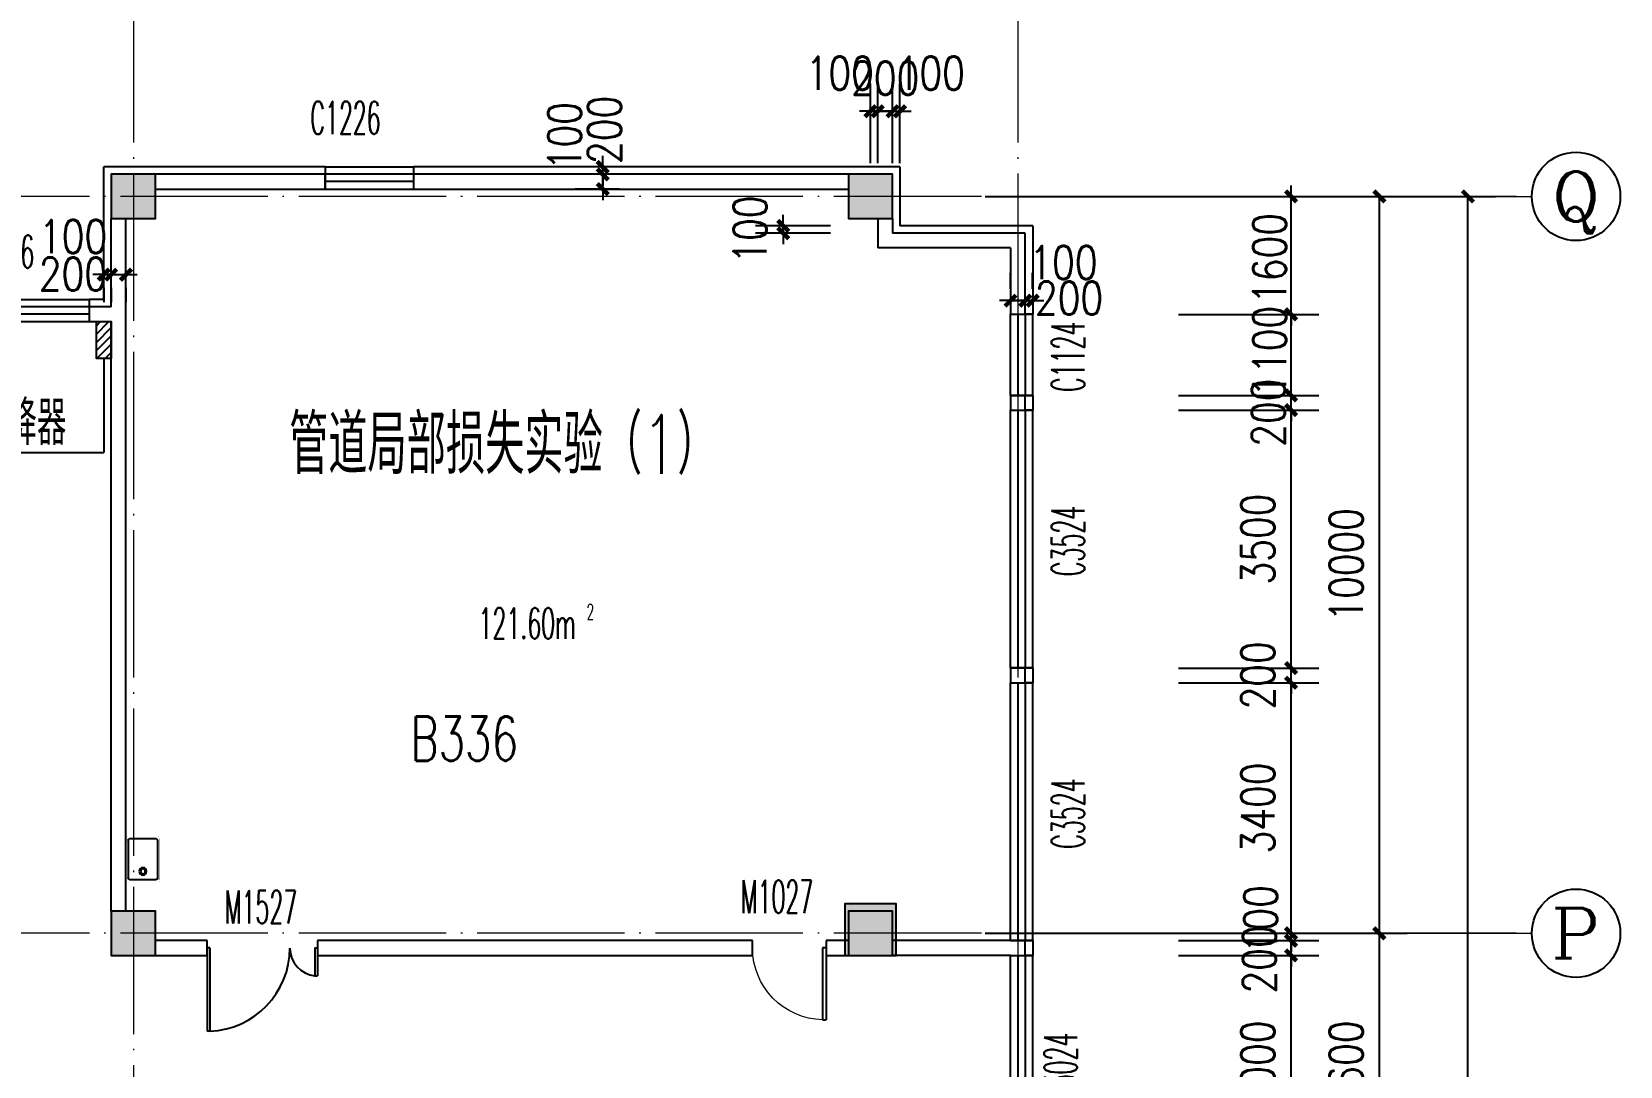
# Model space of a CAD drawing. Extents: x 1417642 to 3570900, y 124798 to 1191112.
# Drawn here: x 1577232 to 1598781, y 479591 to 493630 of the extents above; entities that cross this region are included whole.
import ezdxf
from ezdxf.enums import TextEntityAlignment as Align

# ---------------------------------------------------------------- set-up
doc = ezdxf.new("R2010")
doc.units = 0
doc.header["$LTSCALE"] = 1000
doc.header["$MEASUREMENT"] = 0
doc.linetypes.add('DOTE', pattern=[2.42, 2, -0.2, 0.02, -0.2])
doc.layers.get('0').update_dxf_attribs({"linetype": 'CONTINUOUS'})
doc.layers.get('Defpoints').update_dxf_attribs({"linetype": 'CONTINUOUS'})
for name, color, linetype in [('AXIS', 3, 'CONTINUOUS'), ('AXIS_TEXT', 7, 'CONTINUOUS'), ('colu', 2, 'CONTINUOUS'), ('COLUMN', 9, 'CONTINUOUS'), ('DOTE', 1, 'DOTE'), ('PUB_DIM', 3, 'CONTINUOUS'), ('PUB_HATCH', 8, 'CONTINUOUS'), ('PUB_TEXT', 40, 'CONTINUOUS'), ('SPACE', 7, 'CONTINUOUS'), ('STAIR', 2, 'CONTINUOUS'), ('SURFACE', 6, 'CONTINUOUS'), ('tiaozheng', 20, 'CONTINUOUS'), ('WALL', 4, 'CONTINUOUS'), ('WINDOW', 2, 'CONTINUOUS'), ('WINDOW_TEXT', 7, 'CONTINUOUS'), ('填充', 252, 'CONTINUOUS'), ('柱填充', 8, 'CONTINUOUS'), ('水点', 3, 'CONTINUOUS')]:
    doc.layers.add(name, color=color, linetype=linetype)
doc.styles.add('_TCH_AXIS', font='COMPLEX', dxfattribs={"bigfont": 'GBCBIG'})
doc.styles.add('_TCH_SPACE', font='ROMANS', dxfattribs={"width": 0.7, "height": 5, "bigfont": 'Z'})
doc.styles.add('_TCH_WINDOW', font='ROMANS.shx', dxfattribs={"width": 0.7, "height": 400, "bigfont": 'Z.shx'})
doc.styles.add('DIM_FONT', font='SIMPLEX.shx', dxfattribs={"width": 0.8})
doc.styles.get("Standard").update_dxf_attribs({"font": 'GBENOR', "bigfont": 'GBCBIG'})
doc.styles.add('Z', font='ROMANS', dxfattribs={"width": 0.7, "bigfont": 'Z'})
doc.dimstyles.new('DIMN150', dxfattribs={"dimscale": 1.5, "dimtxt": 300, "dimasz": 100, "dimexe": 250, "dimexo": 300, "dimgap": 150, "dimtad": 1, "dimdec": 0, "dimzin": 0, "dimdsep": 46, "dimtxsty": 'DIM_FONT', "dimblk": 'ARCHTICK', "dimcen": 0.09, "dimdle": 1.5, "dimclrt": 7, "dimazin": 2, "dimtfac": 1, "dimtdec": 0, "dimtix": 1, "dimtmove": 2, "dimatfit": 3, "dimldrblk": 'ARCHTICK', "dimfxl": 1, "dimtolj": 1, "dimtzin": 0, "dimarcsym": 0})

# ---------------------------------------------------------------- blocks, each defined once
blk = doc.blocks.new('M_E3')
for p, q in [((-275, -410), (-275, -50)), ((-255, -30), (255, -30)), ((275, -50), (275, -410)), ((255, -430), (-255, -430))]:
    blk.add_line(p, q)
at = {"const_width": 1.5}
for points in [[(-275, 0, 0.414214), (-305, -30, 0.414214)], [(305, -30, 0.414214), (275, 0, 0.414214)], [(-305, -430, 0.414214), (-275, -460, 0.414214)], [(275, -460, 0.414214), (305, -430, 0.414214)]]:
    blk.add_lwpolyline(points, format="xyb", dxfattribs=at)
for points in [[(-275, 0), (275, 0)], [(-305, -430), (-305, -30)], [(305, -30), (305, -430)], [(275, -460), (-275, -460)]]:
    blk.add_lwpolyline(points, dxfattribs=at)
for radius in [50, 32.5]:
    blk.add_circle((165, -230), radius)
for centre, start, end in [((-255, -50), 90, 180), ((255, -50), 0, 90), ((-255, -410), 180, 270), ((255, -410), 270, 0)]:
    blk.add_arc(centre, 20, start, end)
at = {"width": 0.8, "flags": 9}
for tag in ['XSIZE', 'YSIZE']:
    blk.add_attdef(tag, (0, 0), '', height=0.5, dxfattribs=at)
blk = doc.blocks.new('i89')
at = {"layer": '柱填充'}
h = blk.add_hatch(color=256, dxfattribs=at)
h.paths.add_polyline_path([(1555333, 501498), (1555333, 502098), (1554733, 502098), (1554733, 501498)])
h.paths.add_polyline_path([(1525733, 501498), (1525733, 502098), (1525133, 502098), (1525133, 501498)])
h.paths.add_polyline_path([(1517733, 501498), (1517733, 502098), (1517133, 502098), (1517133, 501498)])
h.paths.add_polyline_path([(1509733, 501498), (1509733, 502098), (1509133, 502098), (1509133, 501498)])
h.paths.add_polyline_path([(1501733, 501498), (1501733, 502098), (1501133, 502098), (1501133, 501498)])
h.paths.add_polyline_path([(1498133, 501498), (1498133, 502098), (1497533, 502098), (1497533, 501498)])
h.paths.add_polyline_path([(1498133, 529448), (1498133, 530148), (1497433, 530148), (1497433, 529448)])
h.paths.add_polyline_path([(1498133, 537448), (1498133, 538148), (1497433, 538148), (1497433, 537448)])
h.paths.add_polyline_path([(1541783, 545398), (1541783, 546098), (1541083, 546098), (1541083, 545398)])
h.paths.add_polyline_path([(1565333, 559098), (1565333, 559698), (1564733, 559698), (1564733, 559098)])
h.paths.add_polyline_path([(1565383, 549098), (1565383, 549798), (1564683, 549798), (1564683, 549098)])
h.paths.add_polyline_path([(1565333, 545498), (1565333, 546098), (1564733, 546098), (1564733, 545498)])
h.paths.add_polyline_path([(1565383, 538098), (1564683, 538098), (1564683, 537498), (1565383, 537498)])
h.paths.add_polyline_path([(1565333, 529498), (1565333, 530098), (1564733, 530098), (1564733, 529498)])
h.paths.add_polyline_path([(1565333, 519498), (1565333, 520098), (1564733, 520098), (1564733, 519498)])
h.paths.add_polyline_path([(1565333, 511498), (1565333, 512098), (1564733, 512098), (1564733, 511498)])
h.paths.add_polyline_path([(1565333, 501498), (1565333, 502098), (1564733, 502098), (1564733, 501498)])
h.paths.add_polyline_path([(1555333, 559098), (1555333, 559698), (1554733, 559698), (1554733, 559098)])
h.paths.add_polyline_path([(1555333, 549098), (1555333, 549698), (1554733, 549698), (1554733, 549098)])
h.paths.add_polyline_path([(1555333, 545498), (1555333, 546098), (1554733, 546098), (1554733, 545498)])
h.paths.add_polyline_path([(1555333, 537498), (1555333, 538098), (1554733, 538098), (1554733, 537498)])
h.paths.add_polyline_path([(1555433, 529448), (1555433, 530148), (1554733, 530148), (1554733, 529448)])
h.paths.add_polyline_path([(1555433, 519448), (1555433, 520148), (1554733, 520148), (1554733, 519448)])
h.paths.add_polyline_path([(1555433, 511498), (1555433, 512198), (1554733, 512198), (1554733, 511498)])
h.paths.add_polyline_path([(1551733, 557298), (1551733, 557898), (1551133, 557898), (1551133, 557298)])
h.paths.add_polyline_path([(1551783, 549098), (1551783, 549798), (1551083, 549798), (1551083, 549098)])
h.paths.add_polyline_path([(1551733, 545498), (1551733, 546098), (1551133, 546098), (1551133, 545498)])
h.paths.add_polyline_path([(1551733, 537498), (1551733, 538098), (1551133, 538098), (1551133, 537498)])
h.paths.add_polyline_path([(1551733, 529498), (1551733, 530098), (1551133, 530098), (1551133, 529498)])
h.paths.add_polyline_path([(1551733, 519498), (1551733, 520098), (1551133, 520098), (1551133, 519498)])
h.paths.add_polyline_path([(1551783, 511498), (1551783, 512198), (1551083, 512198), (1551083, 511498)])
h.paths.add_polyline_path([(1551733, 501498), (1551733, 502098), (1551133, 502098), (1551133, 501498)])
h.paths.add_polyline_path([(1541733, 559098), (1541733, 559698), (1541133, 559698), (1541133, 559098)])
h.paths.add_polyline_path([(1541733, 557298), (1541733, 557898), (1541133, 557898), (1541133, 557298)])
h.paths.add_polyline_path([(1541783, 549098), (1541783, 549798), (1541083, 549798), (1541083, 549098)])
h.paths.add_polyline_path([(1541733, 537498), (1541733, 538298), (1541133, 538298), (1541133, 537498)])
h.paths.add_polyline_path([(1541733, 519298), (1541733, 520098), (1541133, 520098), (1541133, 519298)])
h.paths.add_polyline_path([(1541833, 511498), (1541833, 512298), (1541033, 512298), (1541033, 511498)])
h.paths.add_polyline_path([(1541733, 501498), (1541733, 502098), (1541133, 502098), (1541133, 501498)])
h.paths.add_polyline_path([(1533733, 559098), (1533733, 559698), (1533133, 559698), (1533133, 559098)])
h.paths.add_polyline_path([(1533783, 549098), (1533783, 549798), (1533083, 549798), (1533083, 549098)])
h.paths.add_polyline_path([(1533733, 545498), (1533733, 546098), (1533133, 546098), (1533133, 545498)])
h.paths.add_polyline_path([(1533733, 537498), (1533733, 538298), (1533133, 538298), (1533133, 537498)])
h.paths.add_polyline_path([(1533733, 519298), (1533733, 520098), (1533133, 520098), (1533133, 519298)])
h.paths.add_polyline_path([(1533833, 511498), (1533833, 512298), (1533033, 512298), (1533033, 511498)])
h.paths.add_polyline_path([(1533733, 501498), (1533733, 502098), (1533133, 502098), (1533133, 501498)])
h.paths.add_polyline_path([(1525733, 559098), (1525733, 559698), (1525133, 559698), (1525133, 559098)])
h.paths.add_polyline_path([(1525783, 549098), (1525783, 549798), (1525083, 549798), (1525083, 549098)])
h.paths.add_polyline_path([(1525733, 545498), (1525733, 546098), (1525133, 546098), (1525133, 545498)])
h.paths.add_polyline_path([(1525733, 537498), (1525733, 538298), (1525133, 538298), (1525133, 537498)])
h.paths.add_polyline_path([(1525733, 519298), (1525733, 520098), (1525133, 520098), (1525133, 519298)])
h.paths.add_polyline_path([(1525833, 511498), (1525833, 512298), (1525033, 512298), (1525033, 511498)])
h.paths.add_polyline_path([(1517733, 559098), (1517733, 559698), (1517133, 559698), (1517133, 559098)])
h.paths.add_polyline_path([(1517783, 549098), (1517783, 549798), (1517083, 549798), (1517083, 549098)])
h.paths.add_polyline_path([(1517733, 545498), (1517733, 546098), (1517133, 546098), (1517133, 545498)])
h.paths.add_polyline_path([(1517733, 537498), (1517733, 538298), (1517133, 538298), (1517133, 537498)])
h.paths.add_polyline_path([(1517733, 519298), (1517733, 520098), (1517133, 520098), (1517133, 519298)])
h.paths.add_polyline_path([(1517833, 511498), (1517833, 512298), (1517033, 512298), (1517033, 511498)])
h.paths.add_polyline_path([(1509733, 559098), (1509733, 559698), (1509133, 559698), (1509133, 559098)])
h.paths.add_polyline_path([(1509783, 549098), (1509783, 549798), (1509083, 549798), (1509083, 549098)])
h.paths.add_polyline_path([(1509733, 545498), (1509733, 546098), (1509133, 546098), (1509133, 545498)])
h.paths.add_polyline_path([(1509733, 537498), (1509733, 538298), (1509133, 538298), (1509133, 537498)])
h.paths.add_polyline_path([(1509733, 519298), (1509733, 520098), (1509133, 520098), (1509133, 519298)])
h.paths.add_polyline_path([(1509833, 511498), (1509833, 512298), (1509033, 512298), (1509033, 511498)])
h.paths.add_polyline_path([(1509733, 480798), (1509733, 481398), (1509133, 481398), (1509133, 480798)])
h.paths.add_polyline_path([(1501733, 559098), (1501733, 559698), (1501133, 559698), (1501133, 559098)])
h.paths.add_polyline_path([(1501733, 549098), (1501733, 549698), (1501133, 549698), (1501133, 549098)])
h.paths.add_polyline_path([(1501733, 545498), (1501733, 546098), (1501133, 546098), (1501133, 545498)])
h.paths.add_polyline_path([(1501733, 537498), (1501733, 538098), (1501133, 538098), (1501133, 537498)])
h.paths.add_polyline_path([(1501733, 529498), (1501733, 530098), (1501133, 530098), (1501133, 529498)])
h.paths.add_polyline_path([(1501733, 519498), (1501733, 520098), (1501133, 520098), (1501133, 519498)])
h.paths.add_polyline_path([(1501833, 511498), (1501833, 512198), (1501133, 512198), (1501133, 511498)])
h.paths.add_polyline_path([(1501733, 480798), (1501733, 481398), (1501133, 481398), (1501133, 480798)])
h.paths.add_polyline_path([(1498133, 559098), (1498133, 559698), (1497533, 559698), (1497533, 559098)])
h.paths.add_polyline_path([(1498183, 549098), (1498183, 549798), (1497483, 549798), (1497483, 549098)])
h.paths.add_polyline_path([(1498133, 545498), (1498133, 546098), (1497533, 546098), (1497533, 545498)])
h.paths.add_polyline_path([(1498133, 519448), (1498133, 520148), (1497433, 520148), (1497433, 519448)])
h.paths.add_polyline_path([(1498133, 511448), (1498133, 512148), (1497433, 512148), (1497433, 511448)])
h.paths.add_polyline_path([(1498133, 480798), (1498133, 481398), (1497533, 481398), (1497533, 480798)])
h.paths.add_polyline_path([(1488133, 559098), (1488133, 559698), (1487533, 559698), (1487533, 559098)])
h.paths.add_polyline_path([(1488233, 549098), (1488233, 549798), (1487533, 549798), (1487533, 549098)])
h.paths.add_polyline_path([(1488133, 545498), (1488133, 546098), (1487533, 546098), (1487533, 545498)])
h.paths.add_polyline_path([(1488133, 537498), (1488133, 538098), (1487533, 538098), (1487533, 537498)])
h.paths.add_polyline_path([(1488133, 529498), (1488133, 530098), (1487533, 530098), (1487533, 529498)])
h.paths.add_polyline_path([(1488133, 519498), (1488133, 520098), (1487533, 520098), (1487533, 519498)])
h.paths.add_polyline_path([(1488133, 511498), (1488133, 512098), (1487533, 512098), (1487533, 511498)])
h.paths.add_polyline_path([(1488133, 501498), (1488133, 502098), (1487533, 502098), (1487533, 501498)])
h.paths.add_polyline_path([(1488133, 480798), (1488133, 481398), (1487533, 481398), (1487533, 480798)])
h.paths.add_polyline_path([(1498133, 484398), (1498133, 485198), (1497433, 485198), (1497433, 484398)])
h.paths.add_polyline_path([(1498134, 496298), (1498134, 497098), (1497433, 497098), (1497433, 496298)])
h.paths.add_polyline_path([(1487533, 497098), (1487533, 496298), (1488233, 496298), (1488233, 497098)])
h.paths.add_polyline_path([(1487533, 485198), (1487533, 484398), (1488233, 484398), (1488233, 485198)])
h.paths.add_polyline_path([(1509733, 496298), (1509733, 497098), (1509033, 497098), (1509033, 496298)])
h.paths.add_polyline_path([(1509733, 484398), (1509733, 485198), (1509033, 485198), (1509033, 484398)])
at = {"layer": 'colu'}
for points in [[(1555333, 559098), (1555333, 559698), (1554733, 559698), (1554733, 559098)], [(1565333, 559098), (1565333, 559698), (1564733, 559698), (1564733, 559098)], [(1565383, 549098), (1565383, 549798), (1564683, 549798), (1564683, 549098)], [(1555333, 549098), (1555333, 549698), (1554733, 549698), (1554733, 549098)]]:
    blk.add_lwpolyline(points, close=True, dxfattribs=at)
blk = doc.blocks.new('_ArchTick')
at = {"color": 0, "linetype": 'ByBlock', "const_width": 0.4}
blk.add_lwpolyline([(-0.5, -0.5), (0.5, 0.5)], dxfattribs=at)
blk = doc.blocks.new('*D1688')
at = {"layer": 'Defpoints', "color": 0}
for p in [(1587426, 490995), (1588519, 490995), (1588519, 490895)]:
    blk.add_point(p, dxfattribs=at)
at = {"layer": 'PUB_DIM', "color": 0, "lineweight": -2}
for p, q in [((1587426, 490995), (1587426, 491145)), ((1588069, 490995), (1587051, 490995)), ((1588069, 490895), (1587051, 490895)), ((1587426, 490895), (1587426, 490995)), ((1587426, 490895), (1587426, 490745))]:
    blk.add_line(p, q, dxfattribs=at)
at = {"layer": 'PUB_DIM', "color": 0, "lineweight": -2, "xscale": 150, "yscale": 150, "zscale": 150}
for p, rotation in [((1587426, 490995), 270), ((1587426, 490895), 90)]:
    blk.add_blockref('_ArchTick', p, dxfattribs=dict(at, rotation=rotation))
at = {"layer": 'PUB_DIM', "color": 7, "insert": (1586976, 490945), "char_height": 450, "attachment_point": 5, "rotation": 90, "style": 'DIM_FONT'}
blk.add_mtext('\\A1;100', dxfattribs=at)
blk = doc.blocks.new('*D1695')
at = {"layer": 'Defpoints', "color": 0}
for p in [(1588710, 492551), (1588610, 491395), (1588710, 491395)]:
    blk.add_point(p, dxfattribs=at)
at = {"layer": 'PUB_DIM', "color": 0, "lineweight": -2}
for p, q in [((1588610, 491845), (1588610, 492926)), ((1588710, 491845), (1588710, 492926)), ((1588610, 492551), (1588460, 492551)), ((1588610, 492551), (1588710, 492551)), ((1588710, 492551), (1588860, 492551))]:
    blk.add_line(p, q, dxfattribs=at)
at = {"layer": 'PUB_DIM', "color": 0, "lineweight": -2, "xscale": 150, "yscale": 150, "zscale": 150}
blk.add_blockref('_ArchTick', (1588610, 492551), dxfattribs=at)
at = {"layer": 'PUB_DIM', "color": 0, "lineweight": -2, "xscale": 150, "yscale": 150, "zscale": 150, "rotation": 180}
blk.add_blockref('_ArchTick', (1588710, 492551), dxfattribs=at)
at = {"layer": 'PUB_DIM', "color": 7, "insert": (1588193, 493068), "char_height": 450, "attachment_point": 5, "style": 'DIM_FONT'}
blk.add_mtext('\\A1;100', dxfattribs=at)
blk = doc.blocks.new('*D1696')
at = {"layer": 'Defpoints', "color": 0}
for p in [(1588910, 492551), (1588710, 491395), (1588910, 491395)]:
    blk.add_point(p, dxfattribs=at)
at = {"layer": 'PUB_DIM', "color": 0, "lineweight": -2}
for p, q in [((1588710, 491845), (1588710, 492926)), ((1588910, 491845), (1588910, 492926)), ((1588710, 492551), (1588560, 492551)), ((1588710, 492551), (1588910, 492551)), ((1588910, 492551), (1589060, 492551))]:
    blk.add_line(p, q, dxfattribs=at)
at = {"layer": 'PUB_DIM', "color": 0, "lineweight": -2, "xscale": 150, "yscale": 150, "zscale": 150}
blk.add_blockref('_ArchTick', (1588710, 492551), dxfattribs=at)
at = {"layer": 'PUB_DIM', "color": 0, "lineweight": -2, "xscale": 150, "yscale": 150, "zscale": 150, "rotation": 180}
blk.add_blockref('_ArchTick', (1588910, 492551), dxfattribs=at)
at = {"layer": 'PUB_DIM', "color": 7, "insert": (1588810, 493001), "char_height": 450, "attachment_point": 5, "style": 'DIM_FONT'}
blk.add_mtext('\\A1;200', dxfattribs=at)
blk = doc.blocks.new('*D1697')
at = {"layer": 'Defpoints', "color": 0}
for p in [(1589010, 492551), (1588910, 491395), (1589010, 491395)]:
    blk.add_point(p, dxfattribs=at)
at = {"layer": 'PUB_DIM', "color": 0, "lineweight": -2}
for p, q in [((1588910, 491845), (1588910, 492926)), ((1589010, 491845), (1589010, 492926)), ((1588910, 492551), (1588760, 492551)), ((1588910, 492551), (1589010, 492551)), ((1589010, 492551), (1589160, 492551))]:
    blk.add_line(p, q, dxfattribs=at)
at = {"layer": 'PUB_DIM', "color": 0, "lineweight": -2, "xscale": 150, "yscale": 150, "zscale": 150}
blk.add_blockref('_ArchTick', (1588910, 492551), dxfattribs=at)
at = {"layer": 'PUB_DIM', "color": 0, "lineweight": -2, "xscale": 150, "yscale": 150, "zscale": 150, "rotation": 180}
blk.add_blockref('_ArchTick', (1589010, 492551), dxfattribs=at)
at = {"layer": 'PUB_DIM', "color": 7, "insert": (1589428, 493068), "char_height": 450, "attachment_point": 5, "style": 'DIM_FONT'}
blk.add_mtext('\\A1;100', dxfattribs=at)
blk = doc.blocks.new('*D1698')
at = {"layer": 'Defpoints', "color": 0}
for p in [(1584978, 491695), (1585656, 491695), (1585656, 491495)]:
    blk.add_point(p, dxfattribs=at)
at = {"layer": 'PUB_DIM', "color": 0, "lineweight": -2}
for p, q in [((1584978, 491695), (1584978, 491845)), ((1585206, 491695), (1584603, 491695)), ((1584978, 491495), (1584978, 491695)), ((1585206, 491495), (1584603, 491495)), ((1584978, 491495), (1584978, 491345))]:
    blk.add_line(p, q, dxfattribs=at)
at = {"layer": 'PUB_DIM', "color": 0, "lineweight": -2, "xscale": 150, "yscale": 150, "zscale": 150}
for p, rotation in [((1584978, 491695), 270), ((1584978, 491495), 90)]:
    blk.add_blockref('_ArchTick', p, dxfattribs=dict(at, rotation=rotation))
at = {"layer": 'PUB_DIM', "color": 7, "insert": (1585002, 492299), "char_height": 450, "attachment_point": 5, "rotation": 90, "style": 'DIM_FONT'}
blk.add_mtext('\\A1;200', dxfattribs=at)
blk = doc.blocks.new('*D1699')
at = {"layer": 'Defpoints', "color": 0}
for p in [(1584978, 491795), (1585656, 491795), (1585656, 491695)]:
    blk.add_point(p, dxfattribs=at)
at = {"layer": 'PUB_DIM', "color": 0, "lineweight": -2}
for p, q in [((1585206, 491795), (1584603, 491795)), ((1584978, 491795), (1584978, 491945)), ((1584978, 491695), (1584978, 491795)), ((1585206, 491695), (1584603, 491695)), ((1584978, 491695), (1584978, 491545))]:
    blk.add_line(p, q, dxfattribs=at)
at = {"layer": 'PUB_DIM', "color": 0, "lineweight": -2, "xscale": 150, "yscale": 150, "zscale": 150}
for p, rotation in [((1584978, 491795), 270), ((1584978, 491695), 90)]:
    blk.add_blockref('_ArchTick', p, dxfattribs=dict(at, rotation=rotation))
at = {"layer": 'PUB_DIM', "color": 7, "insert": (1584461, 492213), "char_height": 450, "attachment_point": 5, "rotation": 90, "style": 'DIM_FONT'}
blk.add_mtext('\\A1;100', dxfattribs=at)
blk = doc.blocks.new('*D1702')
at = {"layer": 'Defpoints', "color": 0}
for p in [(1578310, 490606), (1578510, 490606), (1578510, 490334)]:
    blk.add_point(p, dxfattribs=at)
at = {"layer": 'PUB_DIM', "color": 0, "lineweight": -2}
for p, q in [((1578310, 490334), (1578160, 490334)), ((1578310, 490334), (1578510, 490334)), ((1578510, 490334), (1578660, 490334)), ((1578310, 490156), (1578310, 489959)), ((1578510, 490156), (1578510, 489959))]:
    blk.add_line(p, q, dxfattribs=at)
at = {"layer": 'PUB_DIM', "color": 0, "lineweight": -2, "xscale": 150, "yscale": 150, "zscale": 150}
blk.add_blockref('_ArchTick', (1578310, 490334), dxfattribs=at)
at = {"layer": 'PUB_DIM', "color": 0, "lineweight": -2, "xscale": 150, "yscale": 150, "zscale": 150, "rotation": 180}
blk.add_blockref('_ArchTick', (1578510, 490334), dxfattribs=at)
at = {"layer": 'PUB_DIM', "color": 7, "insert": (1577791, 490342), "char_height": 450, "attachment_point": 5, "style": 'DIM_FONT'}
blk.add_mtext('\\A1;200', dxfattribs=at)
blk = doc.blocks.new('*D1703')
at = {"layer": 'Defpoints', "color": 0}
for p in [(1578210, 490606), (1578310, 490606), (1578310, 490334)]:
    blk.add_point(p, dxfattribs=at)
at = {"layer": 'PUB_DIM', "color": 0, "lineweight": -2}
for p, q in [((1578210, 490334), (1578060, 490334)), ((1578210, 490334), (1578310, 490334)), ((1578310, 490334), (1578460, 490334)), ((1578210, 490156), (1578210, 489959)), ((1578310, 490156), (1578310, 489959))]:
    blk.add_line(p, q, dxfattribs=at)
at = {"layer": 'PUB_DIM', "color": 0, "lineweight": -2, "xscale": 150, "yscale": 150, "zscale": 150}
blk.add_blockref('_ArchTick', (1578210, 490334), dxfattribs=at)
at = {"layer": 'PUB_DIM', "color": 0, "lineweight": -2, "xscale": 150, "yscale": 150, "zscale": 150, "rotation": 180}
blk.add_blockref('_ArchTick', (1578310, 490334), dxfattribs=at)
at = {"layer": 'PUB_DIM', "color": 7, "insert": (1577793, 490852), "char_height": 450, "attachment_point": 5, "style": 'DIM_FONT'}
blk.add_mtext('\\A1;100', dxfattribs=at)
blk = doc.blocks.new('*D1759')
at = {"layer": 'Defpoints', "color": 0}
for p in [(1592340, 491395), (1594315, 491395), (1592340, 489795)]:
    blk.add_point(p, dxfattribs=at)
at = {"layer": 'PUB_DIM', "color": 0, "lineweight": -2}
for p, q in [((1594315, 491395), (1594315, 491545)), ((1592790, 491395), (1594690, 491395)), ((1594315, 489795), (1594315, 491395)), ((1592790, 489795), (1594690, 489795)), ((1594315, 489795), (1594315, 489645))]:
    blk.add_line(p, q, dxfattribs=at)
at = {"layer": 'PUB_DIM', "color": 0, "lineweight": -2, "xscale": 150, "yscale": 150, "zscale": 150}
for p, rotation in [((1594315, 491395), 270), ((1594315, 489795), 90)]:
    blk.add_blockref('_ArchTick', p, dxfattribs=dict(at, rotation=rotation))
at = {"layer": 'PUB_DIM', "color": 7, "insert": (1594025, 490553), "char_height": 450, "attachment_point": 5, "rotation": 90, "style": 'DIM_FONT'}
blk.add_mtext('\\A1;1600', dxfattribs=at)
blk = doc.blocks.new('*D1760')
at = {"layer": 'Defpoints', "color": 0}
for p in [(1592340, 489795), (1594315, 489795), (1592340, 488695)]:
    blk.add_point(p, dxfattribs=at)
at = {"layer": 'PUB_DIM', "color": 0, "lineweight": -2}
for p, q in [((1594315, 488693), (1594315, 489798)), ((1592790, 489795), (1594690, 489795)), ((1592790, 488695), (1594690, 488695))]:
    blk.add_line(p, q, dxfattribs=at)
at = {"layer": 'PUB_DIM', "color": 0, "lineweight": -2, "xscale": 150, "yscale": 150, "zscale": 150}
for p, rotation in [((1594315, 489795), 90), ((1594315, 488695), 270)]:
    blk.add_blockref('_ArchTick', p, dxfattribs=dict(at, rotation=rotation))
at = {"layer": 'PUB_DIM', "color": 7, "insert": (1594025, 489293), "char_height": 450, "attachment_point": 5, "rotation": 90, "style": 'DIM_FONT'}
blk.add_mtext('\\A1;1100', dxfattribs=at)
blk = doc.blocks.new('*D1761')
at = {"layer": 'Defpoints', "color": 0}
for p in [(1592340, 488695), (1594315, 488695), (1592340, 488495)]:
    blk.add_point(p, dxfattribs=at)
at = {"layer": 'PUB_DIM', "color": 0, "lineweight": -2}
for p, q in [((1594315, 488695), (1594315, 488845)), ((1592790, 488695), (1594690, 488695)), ((1594315, 488495), (1594315, 488695)), ((1592790, 488495), (1594690, 488495)), ((1594315, 488495), (1594315, 488345))]:
    blk.add_line(p, q, dxfattribs=at)
at = {"layer": 'PUB_DIM', "color": 0, "lineweight": -2, "xscale": 150, "yscale": 150, "zscale": 150}
for p, rotation in [((1594315, 488695), 270), ((1594315, 488495), 90)]:
    blk.add_blockref('_ArchTick', p, dxfattribs=dict(at, rotation=rotation))
at = {"layer": 'PUB_DIM', "color": 7, "insert": (1594007, 488460), "char_height": 450, "attachment_point": 5, "rotation": 90, "style": 'DIM_FONT'}
blk.add_mtext('\\A1;200', dxfattribs=at)
blk = doc.blocks.new('*D1762')
at = {"layer": 'Defpoints', "color": 0}
for p in [(1592340, 488495), (1594315, 488495), (1592340, 484995)]:
    blk.add_point(p, dxfattribs=at)
at = {"layer": 'PUB_DIM', "color": 0, "lineweight": -2}
for p, q in [((1592790, 488495), (1594690, 488495)), ((1594315, 484993), (1594315, 488498)), ((1592790, 484995), (1594690, 484995))]:
    blk.add_line(p, q, dxfattribs=at)
at = {"layer": 'PUB_DIM', "color": 0, "lineweight": -2, "xscale": 150, "yscale": 150, "zscale": 150}
for p, rotation in [((1594315, 488495), 90), ((1594315, 484995), 270)]:
    blk.add_blockref('_ArchTick', p, dxfattribs=dict(at, rotation=rotation))
at = {"layer": 'PUB_DIM', "color": 7, "insert": (1593865, 486745), "char_height": 450, "attachment_point": 5, "rotation": 90, "style": 'DIM_FONT'}
blk.add_mtext('\\A1;3500', dxfattribs=at)
blk = doc.blocks.new('*D1763')
at = {"layer": 'Defpoints', "color": 0}
for p in [(1592340, 484995), (1594315, 484995), (1592340, 484795)]:
    blk.add_point(p, dxfattribs=at)
at = {"layer": 'PUB_DIM', "color": 0, "lineweight": -2}
for p, q in [((1594315, 484995), (1594315, 485145)), ((1592790, 484995), (1594690, 484995)), ((1594315, 484795), (1594315, 484995)), ((1592790, 484795), (1594690, 484795)), ((1594315, 484795), (1594315, 484645))]:
    blk.add_line(p, q, dxfattribs=at)
at = {"layer": 'PUB_DIM', "color": 0, "lineweight": -2, "xscale": 150, "yscale": 150, "zscale": 150}
for p, rotation in [((1594315, 484995), 270), ((1594315, 484795), 90)]:
    blk.add_blockref('_ArchTick', p, dxfattribs=dict(at, rotation=rotation))
at = {"layer": 'PUB_DIM', "color": 7, "insert": (1593865, 484895), "char_height": 450, "attachment_point": 5, "rotation": 90, "style": 'DIM_FONT'}
blk.add_mtext('\\A1;200', dxfattribs=at)
blk = doc.blocks.new('*D1764')
at = {"layer": 'Defpoints', "color": 0}
for p in [(1592340, 484795), (1594315, 484795), (1592340, 481395)]:
    blk.add_point(p, dxfattribs=at)
at = {"layer": 'PUB_DIM', "color": 0, "lineweight": -2}
for p, q in [((1592790, 484795), (1594690, 484795)), ((1594315, 481393), (1594315, 484798)), ((1592790, 481395), (1594690, 481395))]:
    blk.add_line(p, q, dxfattribs=at)
at = {"layer": 'PUB_DIM', "color": 0, "lineweight": -2, "xscale": 150, "yscale": 150, "zscale": 150}
for p, rotation in [((1594315, 484795), 90), ((1594315, 481395), 270)]:
    blk.add_blockref('_ArchTick', p, dxfattribs=dict(at, rotation=rotation))
at = {"layer": 'PUB_DIM', "color": 7, "insert": (1593865, 483095), "char_height": 450, "attachment_point": 5, "rotation": 90, "style": 'DIM_FONT'}
blk.add_mtext('\\A1;3400', dxfattribs=at)
blk = doc.blocks.new('*D1765')
at = {"layer": 'Defpoints', "color": 0}
for p in [(1592340, 481395), (1594315, 481395), (1592340, 481295)]:
    blk.add_point(p, dxfattribs=at)
at = {"layer": 'PUB_DIM', "color": 0, "lineweight": -2}
for p, q in [((1592790, 481395), (1594690, 481395)), ((1594315, 481395), (1594315, 481545)), ((1594315, 481295), (1594315, 481395)), ((1592790, 481295), (1594690, 481295)), ((1594315, 481295), (1594315, 481145))]:
    blk.add_line(p, q, dxfattribs=at)
at = {"layer": 'PUB_DIM', "color": 0, "lineweight": -2, "xscale": 150, "yscale": 150, "zscale": 150}
for p, rotation in [((1594315, 481395), 270), ((1594315, 481295), 90)]:
    blk.add_blockref('_ArchTick', p, dxfattribs=dict(at, rotation=rotation))
at = {"layer": 'PUB_DIM', "color": 7, "insert": (1593902, 481586), "char_height": 450, "attachment_point": 5, "rotation": 90, "style": 'DIM_FONT'}
blk.add_mtext('\\A1;100', dxfattribs=at)
blk = doc.blocks.new('*D1766')
at = {"layer": 'Defpoints', "color": 0}
for p in [(1592340, 481295), (1594315, 481295), (1592340, 481095)]:
    blk.add_point(p, dxfattribs=at)
at = {"layer": 'PUB_DIM', "color": 0, "lineweight": -2}
for p, q in [((1594315, 481295), (1594315, 481445)), ((1592790, 481295), (1594690, 481295)), ((1594315, 481095), (1594315, 481295)), ((1592790, 481095), (1594690, 481095)), ((1594315, 481095), (1594315, 480945))]:
    blk.add_line(p, q, dxfattribs=at)
at = {"layer": 'PUB_DIM', "color": 0, "lineweight": -2, "xscale": 150, "yscale": 150, "zscale": 150}
for p, rotation in [((1594315, 481295), 270), ((1594315, 481095), 90)]:
    blk.add_blockref('_ArchTick', p, dxfattribs=dict(at, rotation=rotation))
at = {"layer": 'PUB_DIM', "color": 7, "insert": (1593886, 481041), "char_height": 450, "attachment_point": 5, "rotation": 90, "style": 'DIM_FONT'}
blk.add_mtext('\\A1;200', dxfattribs=at)
blk = doc.blocks.new('*D1767')
at = {"layer": 'Defpoints', "color": 0}
for p in [(1592340, 481095), (1594315, 481095), (1592340, 478095)]:
    blk.add_point(p, dxfattribs=at)
at = {"layer": 'PUB_DIM', "color": 0, "lineweight": -2}
for p, q in [((1592790, 481095), (1594690, 481095)), ((1594315, 478093), (1594315, 481098)), ((1592790, 478095), (1594690, 478095))]:
    blk.add_line(p, q, dxfattribs=at)
at = {"layer": 'PUB_DIM', "color": 0, "lineweight": -2, "xscale": 150, "yscale": 150, "zscale": 150}
for p, rotation in [((1594315, 481095), 90), ((1594315, 478095), 270)]:
    blk.add_blockref('_ArchTick', p, dxfattribs=dict(at, rotation=rotation))
at = {"layer": 'PUB_DIM', "color": 7, "insert": (1593865, 479595), "char_height": 450, "attachment_point": 5, "rotation": 90, "style": 'DIM_FONT'}
blk.add_mtext('\\A1;3000', dxfattribs=at)
blk = doc.blocks.new('*D1814')
at = {"layer": 'Defpoints', "color": 0}
for p in [(1594007, 491395), (1596715, 491395), (1594007, 392795)]:
    blk.add_point(p, dxfattribs=at)
at = {"layer": 'PUB_DIM', "color": 0, "lineweight": -2}
for p, q in [((1594457, 491395), (1597090, 491395)), ((1596715, 392793), (1596715, 491398)), ((1594457, 392795), (1597090, 392795))]:
    blk.add_line(p, q, dxfattribs=at)
at = {"layer": 'PUB_DIM', "color": 0, "lineweight": -2, "xscale": 150, "yscale": 150, "zscale": 150}
for p, rotation in [((1596715, 491395), 90), ((1596715, 392795), 270)]:
    blk.add_blockref('_ArchTick', p, dxfattribs=dict(at, rotation=rotation))
at = {"layer": 'PUB_DIM', "color": 7, "insert": (1596265, 442095), "char_height": 450, "attachment_point": 5, "rotation": 90, "style": 'DIM_FONT'}
blk.add_mtext('\\A1;98600', dxfattribs=at)
blk = doc.blocks.new('*D1815')
at = {"layer": 'AXIS', "color": 0, "lineweight": -2}
for p, q in [((1590165, 491395), (1595889, 491395)), ((1595514, 481393), (1595514, 491398)), ((1590165, 481395), (1595889, 481395))]:
    blk.add_line(p, q, dxfattribs=at)
at = {"layer": 'Defpoints', "color": 0}
for p in [(1589715, 491395), (1595514, 491395), (1589715, 481395)]:
    blk.add_point(p, dxfattribs=at)
at = {"layer": 'AXIS', "color": 0, "lineweight": -2, "xscale": 150, "yscale": 150, "zscale": 150}
for p, rotation in [((1595514, 491395), 90), ((1595514, 481395), 270)]:
    blk.add_blockref('_ArchTick', p, dxfattribs=dict(at, rotation=rotation))
at = {"layer": 'AXIS', "color": 7, "insert": (1595064, 486395), "char_height": 450, "attachment_point": 5, "rotation": 90, "style": 'DIM_FONT'}
blk.add_mtext('\\A1;10000', dxfattribs=at)
blk = doc.blocks.new('*D1816')
at = {"layer": 'AXIS', "color": 0, "lineweight": -2}
for p, q in [((1590165, 481395), (1595889, 481395)), ((1595514, 477793), (1595514, 481398)), ((1590165, 477795), (1595889, 477795))]:
    blk.add_line(p, q, dxfattribs=at)
at = {"layer": 'Defpoints', "color": 0}
for p in [(1589715, 481395), (1595514, 481395), (1589715, 477795)]:
    blk.add_point(p, dxfattribs=at)
at = {"layer": 'AXIS', "color": 0, "lineweight": -2, "xscale": 150, "yscale": 150, "zscale": 150}
for p, rotation in [((1595514, 481395), 90), ((1595514, 477795), 270)]:
    blk.add_blockref('_ArchTick', p, dxfattribs=dict(at, rotation=rotation))
at = {"layer": 'AXIS', "color": 7, "insert": (1595064, 479595), "char_height": 450, "attachment_point": 5, "rotation": 90, "style": 'DIM_FONT'}
blk.add_mtext('\\A1;3600', dxfattribs=at)
blk = doc.blocks.new('*D2307')
at = {"layer": 'Defpoints', "color": 0}
for p in [(1590710, 489981), (1590510, 489690), (1590710, 489690)]:
    blk.add_point(p, dxfattribs=at)
at = {"layer": 'PUB_DIM', "color": 0, "lineweight": -2}
for p, q in [((1590510, 490140), (1590510, 490356)), ((1590710, 490140), (1590710, 490356)), ((1590510, 489981), (1590360, 489981)), ((1590510, 489981), (1590710, 489981)), ((1590710, 489981), (1590860, 489981))]:
    blk.add_line(p, q, dxfattribs=at)
at = {"layer": 'PUB_DIM', "color": 0, "lineweight": -2, "xscale": 150, "yscale": 150, "zscale": 150}
blk.add_blockref('_ArchTick', (1590510, 489981), dxfattribs=at)
at = {"layer": 'PUB_DIM', "color": 0, "lineweight": -2, "xscale": 150, "yscale": 150, "zscale": 150, "rotation": 180}
blk.add_blockref('_ArchTick', (1590710, 489981), dxfattribs=at)
at = {"layer": 'PUB_DIM', "color": 7, "insert": (1591304, 490016), "char_height": 450, "attachment_point": 5, "style": 'DIM_FONT'}
blk.add_mtext('\\A1;200', dxfattribs=at)
blk = doc.blocks.new('*D2308')
at = {"layer": 'Defpoints', "color": 0}
for p in [(1590810, 489981), (1590710, 489690), (1590810, 489690)]:
    blk.add_point(p, dxfattribs=at)
at = {"layer": 'PUB_DIM', "color": 0, "lineweight": -2}
for p, q in [((1590710, 490140), (1590710, 490356)), ((1590810, 490140), (1590810, 490356)), ((1590710, 489981), (1590560, 489981)), ((1590710, 489981), (1590810, 489981)), ((1590810, 489981), (1590960, 489981))]:
    blk.add_line(p, q, dxfattribs=at)
at = {"layer": 'PUB_DIM', "color": 0, "lineweight": -2, "xscale": 150, "yscale": 150, "zscale": 150}
blk.add_blockref('_ArchTick', (1590710, 489981), dxfattribs=at)
at = {"layer": 'PUB_DIM', "color": 0, "lineweight": -2, "xscale": 150, "yscale": 150, "zscale": 150, "rotation": 180}
blk.add_blockref('_ArchTick', (1590810, 489981), dxfattribs=at)
at = {"layer": 'PUB_DIM', "color": 7, "insert": (1591228, 490498), "char_height": 450, "attachment_point": 5, "style": 'DIM_FONT'}
blk.add_mtext('\\A1;100', dxfattribs=at)
blk = doc.blocks.new('$TCHSYS$WIN2D')
for p, q in [((-0.5, 0.5), (0.5, 0.5)), ((-0.5, 0.5), (-0.5, -0.5)), ((0.5, 0.5), (0.5, -0.5)), ((0.5, 0.1667), (-0.5, 0.1667)), ((0.5, -0.1667), (-0.5, -0.1667)), ((-0.5, -0.5), (0.5, -0.5))]:
    blk.add_line(p, q)
blk = doc.blocks.new('_FZH')
blk.add_lwpolyline([(-0.5, -0.5), (0.5, -0.5), (0.5, 0.5), (-0.5, 0.5)], close=True)
at = {"layer": 'PUB_HATCH'}
blk.add_solid([(-0.5, -0.5), (0.5, -0.5), (-0.5, 0.5), (0.5, 0.5)], dxfattribs=at)
blk = doc.blocks.new('$DorLib2D$00000225')
at = {"color": 0}
for p, q in [((0.475, -0.001), (0.475, 0.752)), ((0.475, 0.752), (0.5, 0.752)), ((0.5, -0.001), (0.5, 0.752)), ((-0.5, 0), (-0.5, 0.252)), ((-0.475, 0.252), (-0.5, 0.252)), ((-0.475, 0), (-0.475, 0.252)), ((-0.475, 0), (-0.5, 0)), ((0.475, -0.001), (0.5, -0.001))]:
    blk.add_line(p, q, dxfattribs=at)
for centre, radius, start, end in [((0.505, -0.002), 0.755, 92.2493, 179.7238), ((-0.501, 0.003), 0.251, 359.7899, 84.0974)]:
    blk.add_arc(centre, radius, start, end, dxfattribs=at)
blk = doc.blocks.new('$DorLib2D$00000001')
for p, q in [((0.45, 0.975), (0.5, 0.975)), ((0.45, 0), (0.45, 0.975)), ((0.5, 0), (0.5, 0.975)), ((0.5, 0), (0.45, 0))]:
    blk.add_line(p, q)
at = {"lineweight": 13}
blk.add_arc((0.475, 0), 0.975, 91.4693, 180, dxfattribs=at)

msp = doc.modelspace()

# ---------------------------------------------------------------- hatches: boundary and pattern name
at = {"layer": 'STAIR'}
h = msp.add_hatch(dxfattribs=at)
h.set_pattern_fill('ANSI31', color=256, scale=50)
h.set_pattern_definition([(45, (55039.72, -140.66), (-56.1266008, 56.1266008), [])])
h.paths.add_polyline_path([(1578110.3, 489195.5), (1578310.3, 489195.5), (1578310.3, 489695.5), (1578110.3, 489695.5)])

# ---------------------------------------------------------------- linework, layer by layer
at = {"layer": 'AXIS', "lineweight": 0}
for p, q in [((1592456.1, 491395.5), (1597580.8, 491395.5)), ((1592456.1, 481395.5), (1597580.8, 481395.5))]:
    msp.add_line(p, q, dxfattribs=at)
at = {"layer": 'AXIS'}
for centre in [(1598180.8, 491395.5), (1598180.8, 481395.5)]:
    msp.add_circle(centre, 600, dxfattribs=at)
at = {"layer": 'DOTE', "lineweight": 0}
for points in [[(1578610.3, 496546.8), (1578610.3, 385594.9)], [(1590610.3, 496546.8), (1590610.3, 468715.2)], [(1597373.8, 491395.5), (1432083.9, 491395.5)], [(1597373.8, 481395.5), (1432083.9, 481395.5)]]:
    msp.add_lwpolyline(points, dxfattribs=at)
at = {"layer": 'STAIR'}
for p in [(1578210.3, 489195.5), (1575110.3, 487918.5)]:
    msp.add_line(p, (1578210.3, 487918.5), dxfattribs=at)
msp.add_lwpolyline([(1578110.3, 489695.5), (1578310.3, 489695.5), (1578310.3, 489195.5), (1578110.3, 489195.5), (1578110.3, 489695.5)], dxfattribs=at)
at = {"layer": 'SURFACE'}
for p, q in [((1581210.3, 491795.5), (1578210.3, 491795.5)), ((1578210.3, 489995.5), (1578210.3, 491795.5)), ((1581210.3, 491795.5), (1581210.3, 491695.5)), ((1582410.3, 491795.5), (1582410.3, 491695.5)), ((1589010.3, 491795.5), (1582410.3, 491795.5)), ((1589010.3, 491795.5), (1589010.3, 490995.5)), ((1590810.3, 490995.5), (1589010.3, 490995.5)), ((1590810.3, 490995.5), (1590810.3, 489795.5)), ((1578010.3, 489995.5), (1578010.3, 489895.5)), ((1578210.3, 489995.5), (1578010.3, 489995.5)), ((1590810.3, 489795.5), (1590710.3, 489795.5)), ((1590810.3, 488695.5), (1590710.3, 488695.5)), ((1590810.3, 488695.5), (1590810.3, 488495.5)), ((1590810.3, 488495.5), (1590710.3, 488495.5)), ((1590810.3, 484995.5), (1590710.3, 484995.5)), ((1590810.3, 484995.5), (1590810.3, 484795.5)), ((1590810.3, 484795.5), (1590710.3, 484795.5)), ((1590810.3, 481295.5), (1590710.3, 481295.5)), ((1590810.3, 481295.5), (1590810.3, 481195.5)), ((1590810.3, 481195.5), (1590810.3, 481095.5)), ((1590810.3, 481095.5), (1590710.3, 481095.5))]:
    msp.add_line(p, q, dxfattribs=at)
at = {"layer": 'WALL'}
for p, q in [((1581210.3, 491695.5), (1578910.3, 491695.5)), ((1581210.3, 491495.5), (1581210.3, 491695.5)), ((1588310.3, 491695.5), (1582410.3, 491695.5)), ((1582410.3, 491695.5), (1582410.3, 491495.5)), ((1578910.3, 491495.5), (1581210.3, 491495.5)), ((1582410.3, 491495.5), (1588310.3, 491495.5)), ((1578310.3, 489895.5), (1578310.3, 491095.5)), ((1578510.3, 489795.5), (1578510.3, 491095.5)), ((1588710.3, 491095.5), (1588710.3, 490695.5)), ((1588910.3, 491095.5), (1588910.3, 490895.5)), ((1590710.3, 490895.5), (1588910.3, 490895.5)), ((1590710.3, 489795.5), (1590710.3, 490895.5)), ((1590510.3, 490695.5), (1588710.3, 490695.5)), ((1590510.3, 490695.5), (1590510.3, 489795.5)), ((1578310.3, 489895.5), (1578010.3, 489895.5)), ((1578010.3, 489895.5), (1578010.3, 489695.5)), ((1578010.3, 489695.5), (1578310.3, 489695.5)), ((1578310.3, 481695.5), (1578310.3, 489695.5)), ((1578510.3, 481695.5), (1578510.3, 489795.5)), ((1590510.3, 489795.5), (1590710.3, 489795.5)), ((1590510.3, 488695.5), (1590510.3, 488495.5)), ((1590710.3, 488695.5), (1590510.3, 488695.5)), ((1590710.3, 488495.5), (1590710.3, 488695.5)), ((1590510.3, 488495.5), (1590710.3, 488495.5)), ((1590510.3, 484995.5), (1590510.3, 484795.5)), ((1590710.3, 484995.5), (1590510.3, 484995.5)), ((1590710.3, 484795.5), (1590710.3, 484995.5)), ((1590510.3, 484795.5), (1590710.3, 484795.5)), ((1579610.3, 481295.5), (1578910.3, 481295.5)), ((1579610.3, 481095.5), (1579610.3, 481295.5)), ((1587010.1, 481295.5), (1581110.3, 481295.5)), ((1581110.3, 481295.5), (1581110.3, 481095.5)), ((1587010.1, 481095.5), (1587010.1, 481295.5)), ((1588310.3, 481295.5), (1588010.1, 481295.5)), ((1588010.1, 481295.5), (1588010.1, 481095.5)), ((1590510.3, 481295.5), (1588910.3, 481295.5)), ((1590710.3, 481295.5), (1590510.3, 481295.5)), ((1590710.3, 481195.5), (1590710.3, 481295.5)), ((1590710.3, 481095.5), (1590710.3, 481195.5)), ((1578910.3, 481095.5), (1579610.3, 481095.5)), ((1581110.3, 481095.5), (1587010.1, 481095.5)), ((1588010.1, 481095.5), (1588310.3, 481095.5)), ((1590510.3, 481095.5), (1588910.3, 481095.5)), ((1590510.3, 481095.5), (1590710.3, 481095.5))]:
    msp.add_line(p, q, dxfattribs=at)

# ---------------------------------------------------------------- block references
at = {"layer": 'COLUMN', "lineweight": 0, "xscale": 600, "yscale": 600, "zscale": 600}
for p in [(1578610.3, 491395.5), (1588610.3, 491395.5), (1578610.3, 481395.5), (1588610.3, 481395.5)]:
    msp.add_blockref('_FZH', p, dxfattribs=at)
at = {"layer": 'tiaozheng'}
msp.add_blockref('i89', (23577.2, -68002.8), dxfattribs=at)
at = {"layer": 'WINDOW', "color": 2}
ref = msp.add_blockref('$TCHSYS$WIN2D', (1581810.3, 491645.5), dxfattribs=dict(at, xscale=-1200, yscale=-300, zscale=-1200, rotation=180))
ref.add_attrib('A', 'C1226', (1581011.5, 492238.6), dxfattribs={"layer": 'WINDOW_TEXT', "color": 2, "height": 446.25, "style": '_TCH_WINDOW', "width": 0.494118})
ref = msp.add_blockref('$TCHSYS$WIN2D', (1576810.3, 489845.5), dxfattribs=dict(at, xscale=-2400, yscale=-300, zscale=-2400, rotation=180))
ref.add_attrib('A', 'C2426', (1576311.5, 490421.2), dxfattribs={"layer": 'WINDOW_TEXT', "color": 2, "height": 446.25, "style": '_TCH_WINDOW', "width": 0.494118})
ref = msp.add_blockref('$TCHSYS$WIN2D', (1590660.3, 489245.5), dxfattribs=dict(at, xscale=-1100, yscale=-300, zscale=-1100, rotation=270))
ref.add_attrib('A', 'C1124', (1591513.2, 488741.5), dxfattribs={"layer": 'WINDOW_TEXT', "color": 2, "height": 446.25, "rotation": 90, "style": '_TCH_WINDOW', "width": 0.494118})
ref = msp.add_blockref('$TCHSYS$WIN2D', (1590660.3, 486745.5), dxfattribs=dict(at, xscale=-3500, yscale=-300, zscale=-3500, rotation=270))
ref.add_attrib('A', 'C3524', (1591513.2, 486241.5), dxfattribs={"layer": 'WINDOW_TEXT', "color": 2, "height": 446.25, "rotation": 90, "style": '_TCH_WINDOW', "width": 0.494118})
ref = msp.add_blockref('$TCHSYS$WIN2D', (1590660.3, 483045.5), dxfattribs=dict(at, xscale=-3500, yscale=-300, zscale=-3500, rotation=270))
ref.add_attrib('A', 'C3524', (1591513.2, 482541.5), dxfattribs={"layer": 'WINDOW_TEXT', "color": 2, "height": 446.25, "rotation": 90, "style": '_TCH_WINDOW', "width": 0.494118})
at = {"layer": 'WINDOW', "lineweight": 0}
ref = msp.add_blockref('$DorLib2D$00000001', (1587510.1, 481195.5), dxfattribs=dict(at, xscale=-1000, yscale=1000, zscale=-1000, rotation=180))
ref.add_attrib('A', 'M1027', (1586851.7, 481668.9), dxfattribs={"layer": 'WINDOW_TEXT', "lineweight": 0, "height": 446.25, "style": '_TCH_WINDOW', "width": 0.494118})
ref = msp.add_blockref('$DorLib2D$00000225', (1580360.3, 481195.5), dxfattribs=dict(at, xscale=1500, yscale=1500, zscale=1500, rotation=180))
ref.add_attrib('A', 'M1527', (1579851, 481529.5), dxfattribs={"layer": 'WINDOW_TEXT', "lineweight": 0, "height": 446.25, "style": '_TCH_WINDOW', "width": 0.494118})
at = {"layer": 'WINDOW', "color": 2}
ref = msp.add_blockref('$TCHSYS$WIN2D', (1590660.3, 479595.5), dxfattribs=dict(at, xscale=-3000, yscale=-300, zscale=-3000, rotation=270))
ref.add_attrib('A', 'C3024', (1591413.2, 479091.5), dxfattribs={"layer": 'WINDOW_TEXT', "color": 2, "height": 446.25, "rotation": 90, "style": '_TCH_WINDOW', "width": 0.494118})
at = {"layer": '水点', "xscale": -1, "rotation": 90}
msp.add_blockref('M_E3', (1578510.3, 482400.5), dxfattribs=at)

# ---------------------------------------------------------------- texts
at = {"layer": 'AXIS_TEXT', "style": '_TCH_AXIS'}
for s, width, p, p2 in [('Q', 1.3125, (1597841.3, 491056), (1598520.2, 491056)), ('P', 1.235294, (1597841.3, 481056), (1598520.2, 481056))]:
    msp.add_text(s, height=678.8, dxfattribs=dict(at, width=width)).set_placement(p, p2, align=Align.FIT)
at = {"layer": 'PUB_TEXT', "style": 'Z', "width": 0.7}
msp.add_text('救生缓降器', height=600, dxfattribs=at).set_placement((1575706.8, 488022.3))
at = {"layer": 'PUB_TEXT', "color": 1, "lineweight": 60, "style": 'Z', "width": 0.7}
msp.add_text('B336', height=600, dxfattribs=at).set_placement((1582371.6, 483737.3))
at = {"layer": 'SPACE', "style": '_TCH_SPACE', "width": 0.525}
for s, height, p in [('121.60m', 420, (1583292.3, 485391.2)), ('2', 210, (1584762.3, 485653.7))]:
    msp.add_text(s, height=height, dxfattribs=at).set_placement(p)
at = {"layer": '填充', "insert": (1580722.6, 488428.8), "char_height": 800, "width": 8372.358, "attachment_point": 1, "style": '_TCH_WINDOW'}
msp.add_mtext('{\\C2;管道局部损失实验（1）}', dxfattribs=at)

# ---------------------------------------------------------------- dimensions: what is measured, and where the dimension line sits
at = {"layer": 'AXIS'}
for p1, p2, picture, middle in [((1589715.4, 481395.5), (1589715.4, 491395.5), '*D1815', (1595064.4, 486395.5)), ((1589715.4, 477795.5), (1589715.4, 481395.5), '*D1816', (1595064.4, 479595.5))]:
    dim = msp.add_aligned_dim(p1=p1, p2=p2, distance=-5799, dimstyle='DIMN150', dxfattribs=at)
    dim.commit()
    dim.dimension.update_dxf_attribs({"geometry": picture, "text_midpoint": middle})
at = {"layer": 'PUB_DIM'}
for base, p1, p2, angle, picture, middle in [((1588710.3, 492550.5), (1588610.3, 491395.5), (1588710.3, 491395.5), 0, '*D1695', (1588192.5, 493068)), ((1589010.3, 492550.5), (1588910.3, 491395.5), (1589010.3, 491395.5), 0, '*D1697', (1589428, 493068)), ((1584978.1, 491795.5), (1585655.9, 491695.5), (1585655.9, 491795.5), 90, '*D1699', (1584460.6, 492213.2)), ((1584978.1, 491695.5), (1585655.9, 491495.5), (1585655.9, 491695.5), 90, '*D1698', (1585001.9, 492299.4)), ((1594314.8, 491395.5), (1592340.4, 489795.5), (1592340.4, 491395.5), 90, '*D1759', (1594024.7, 490553.2)), ((1578310.3, 490334.2), (1578210.3, 490605.6), (1578310.3, 490605.6), 0, '*D1703', (1577792.5, 490851.7)), ((1590810.3, 489980.6), (1590710.3, 489690.1), (1590810.3, 489690.1), 0, '*D2308', (1591228.1, 490498.1)), ((1578510.3, 490334.2), (1578310.3, 490605.6), (1578510.3, 490605.6), 0, '*D1702', (1577790.6, 490342.2)), ((1590710.3, 489980.6), (1590510.3, 489690.1), (1590710.3, 489690.1), 0, '*D2307', (1591303.5, 490016.3)), ((1594314.8, 489795.5), (1592340.4, 488695.5), (1592340.4, 489795.5), 90, '*D1760', (1594024.8, 489293.3)), ((1594314.8, 488695.5), (1592340.4, 488495.5), (1592340.4, 488695.5), 90, '*D1761', (1594007.3, 488460.1)), ((1594314.8, 481395.5), (1592340.4, 481295.5), (1592340.4, 481395.5), 90, '*D1765', (1593902.3, 481585.9)), ((1594314.8, 481295.5), (1592340.4, 481095.5), (1592340.4, 481295.5), 90, '*D1766', (1593885.8, 481041.3))]:
    dim = msp.add_linear_dim(base=base, p1=p1, p2=p2, angle=angle, dimstyle='DIMN150', dxfattribs=at)
    dim.commit()
    dim.dimension.update_dxf_attribs({"geometry": picture, "text_midpoint": middle, "dimtype": 129})
for p1, p2, distance, picture, middle in [((1588710.3, 491395.5), (1588910.3, 491395.5), 1155.1, '*D1696', (1588810.3, 493000.5)), ((1588518.7, 490895.5), (1588518.7, 490995.5), 1093.1, '*D1688', (1586975.7, 490945.5)), ((1594007.4, 392795.5), (1594007.4, 491395.5), -2707.3, '*D1814', (1596264.8, 442095.5)), ((1592340.4, 484995.5), (1592340.4, 488495.5), -1974.3, '*D1762', (1593864.8, 486745.5)), ((1592340.4, 484795.5), (1592340.4, 484995.5), -1974.3, '*D1763', (1593864.8, 484895.5)), ((1592340.4, 481395.5), (1592340.4, 484795.5), -1974.3, '*D1764', (1593864.8, 483095.5)), ((1592340.4, 478095.5), (1592340.4, 481095.5), -1974.3, '*D1767', (1593864.8, 479595.5))]:
    dim = msp.add_aligned_dim(p1=p1, p2=p2, distance=distance, dimstyle='DIMN150', dxfattribs=at)
    dim.commit()
    dim.dimension.update_dxf_attribs({"geometry": picture, "text_midpoint": middle})

doc.saveas('drawing.dxf')
